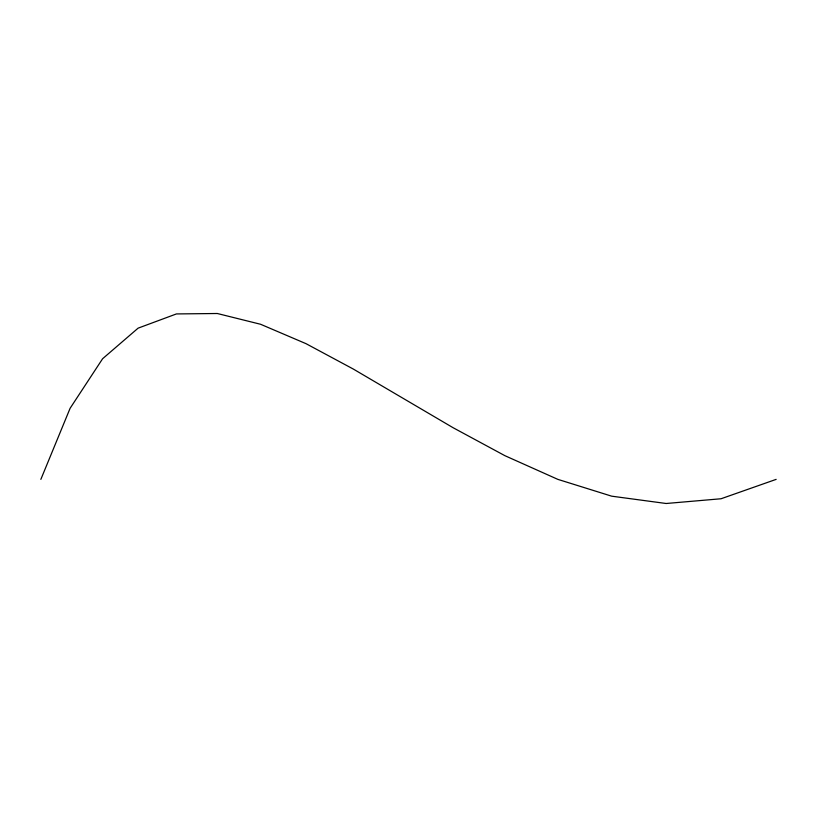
<?xml version="1.0" encoding="UTF-8"?>
<svg xmlns="http://www.w3.org/2000/svg" width="817" height="817" viewBox="0 0 817 817"><rect width="100%" height="100%" fill="white"/><g stroke="black" fill="none" stroke-linecap="round" stroke-linejoin="round"><path stroke-width="1.23" d="M40.85 479.375L70.109 408.286L102.605 358.734L138.114 328.148L176.421 313.932L217.312 313.503L260.582 324.267L305.997 343.661L353.353 369.08L453.016 427.669L504.896 455.682L557.858 479.375L611.678 496.174L666.141 503.497L721.043 498.758L776.15 479.375"/></g></svg>
